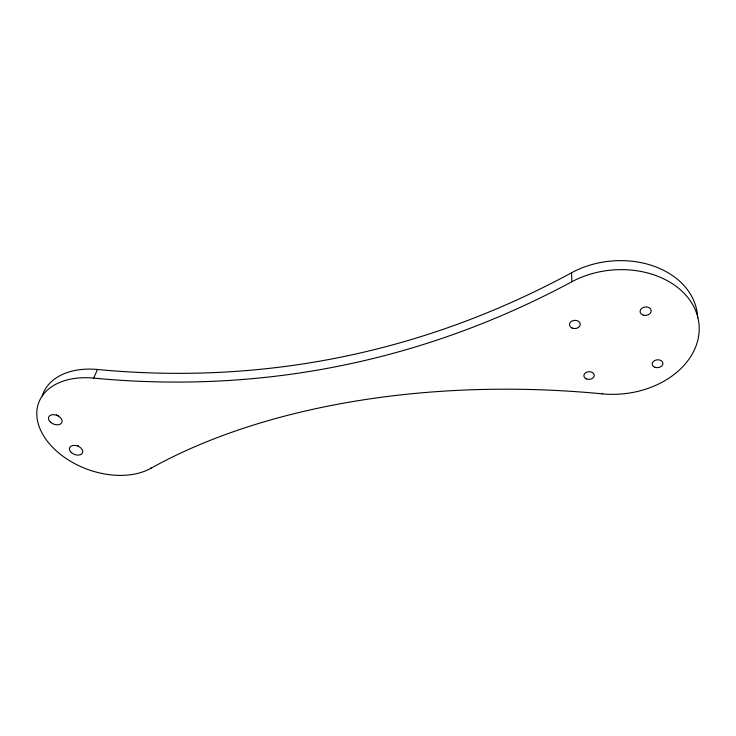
<?xml version="1.0" encoding="UTF-8"?>
<svg xmlns="http://www.w3.org/2000/svg" width="736" height="736" viewBox="0 0 736 736"><rect width="100%" height="100%" fill="white"/><g stroke="black" fill="none" stroke-linecap="round" stroke-linejoin="round"><path stroke-width="1.1" d="M697.645 317.897A81.613 61.962 -5.6 0 0 654.037 266.239A81.613 61.962 -5.6 0 0 571.541 272.762A2698.921 1474.282 78.6 0 1 97.474 369.49L93.656 378.102A68.439 45.466 20.4 0 0 44.142 436.632A68.439 45.466 20.4 0 0 150.843 468.326L151.036 467.774M602.324 393.272L602.361 393.861A547.087 295.66 4.3 0 0 150.843 468.326M571.541 272.762L571.863 281.75A82.395 62.155 -5.4 0 1 697.562 316.305A82.395 62.155 -5.4 0 1 602.361 393.861M571.863 281.75A2806.837 1513.29 78.5 0 1 93.656 378.102M42.246 396.023A67.878 45.457 20.5 0 1 97.474 369.49M58.678 415.858A7.084 4.674 22.2 0 1 56.304 414.874M78.54 445.896A6.891 4.49 20.7 0 1 77.961 445.685M586.39 378.884A5.207 3.836 -2.8 0 0 594.274 375.48A5.207 3.836 -2.8 0 0 586.537 372.232A5.207 3.836 -2.8 0 0 586.39 378.884M654.957 367.31A5.382 3.928 -6.3 0 0 662.924 363.382A5.382 3.928 -6.3 0 0 654.792 360.484A5.382 3.928 -6.3 0 0 654.957 367.31M643.319 315.183A5.575 4.232 -7.6 0 0 651.167 310.472A5.575 4.232 -7.6 0 0 642.408 307.906A5.575 4.232 -7.6 0 0 643.319 315.183M572.139 328.081A5.391 4.131 -3.4 0 0 580.253 324.355A5.391 4.131 -3.4 0 0 572.212 320.914A5.391 4.131 -3.4 0 0 572.139 328.081M50.398 422.096A7.148 4.674 22 0 0 61.888 422.482A7.148 4.674 22 0 0 53.59 414.653A7.148 4.674 22 0 0 50.398 422.096M71.245 452.465A6.946 4.48 20.6 0 0 82.515 452.888A6.946 4.48 20.6 0 0 74.511 445.4A6.946 4.48 20.6 0 0 71.245 452.465"/></g></svg>
